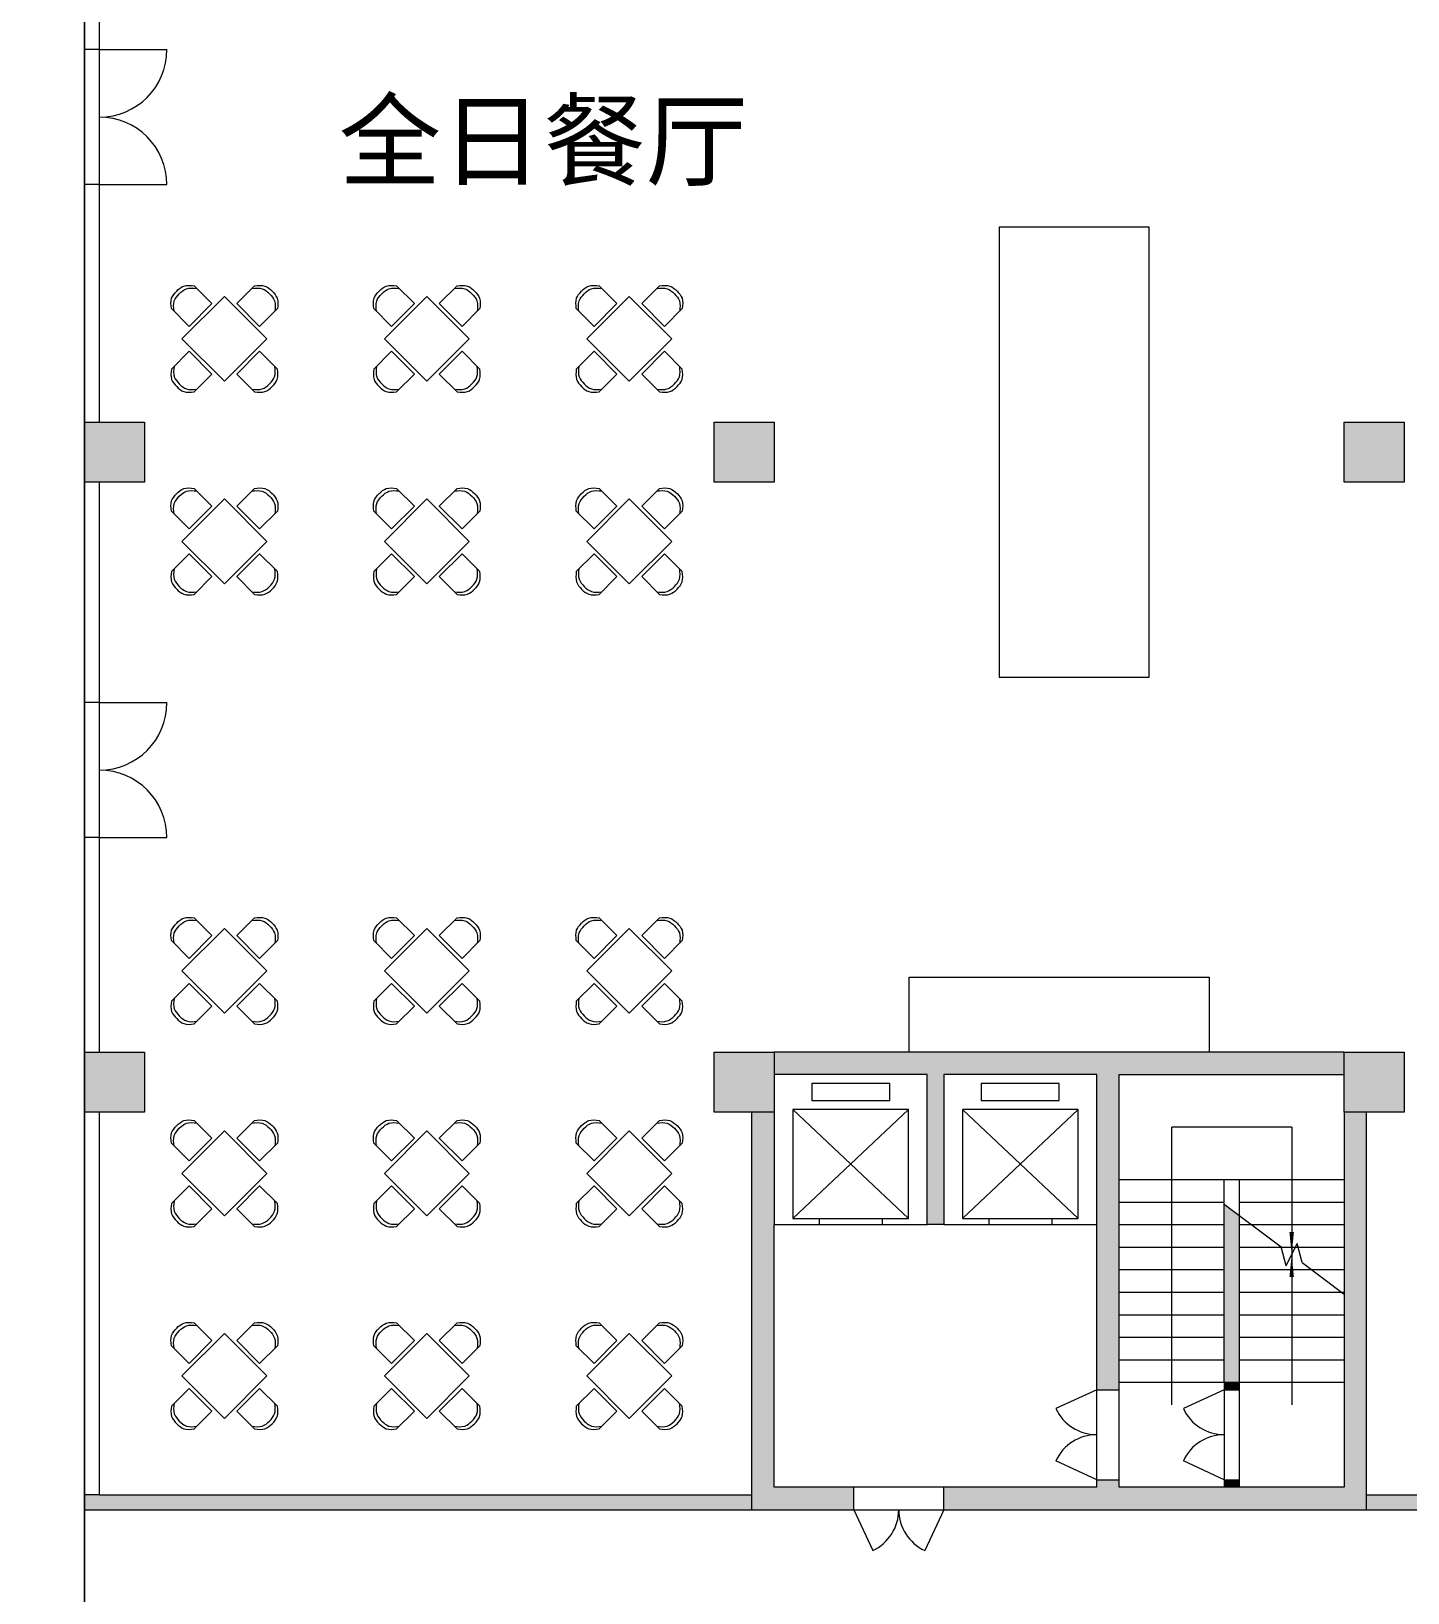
# Model space of a CAD drawing. Header units: metres. Extents: x -302 to 587, y -65 to 94.
# Drawn here: x 97.9 to 116.26, y 11.35 to 32.17 of the extents above; entities that cross this region are included whole.
import ezdxf

# ---------------------------------------------------------------- set-up
doc = ezdxf.new("R2010")
doc.units = ezdxf.units.M
doc.linetypes.add('ACAD_ISO03W100', pattern=[30, 12, -18])
doc.layers.get('0').update_dxf_attribs({"lineweight": 9})
for name, color, linetype, lineweight in [('fanghuo', 1, 'Continuous', 9), ('furniture', 3, 'Continuous', 5), ('glass', 5, 'Continuous', 5), ('hatch', 212, 'ACAD_ISO03W100', 5), ('ProfileEdges', 7, 'Continuous', 9), ('PUB_TEXT', 7, 'Continuous', 9), ('stair', 30, 'Continuous', 9), ('zhuwang', 2, 'Continuous', 13)]:
    doc.layers.add(name, color=color, linetype=linetype, lineweight=lineweight)
doc.styles.add('mystyle', font='', dxfattribs={"height": 1})
doc.styles.get('mystyle').set_extended_font_data('SimSun')

msp = doc.modelspace()

# ---------------------------------------------------------------- hatches: boundary and pattern name
at = {"layer": 'hatch', "ltscale": 0.05}
h = msp.add_hatch(color=256, dxfattribs=at)
h.dxf.hatch_style = 1
h.paths.add_polyline_path([(99.4136, 26.9598), (98.6136, 26.9598), (98.6136, 26.1598), (99.4136, 26.1598)])
h = msp.add_hatch(color=256, dxfattribs=at)
h.dxf.hatch_style = 1
h.paths.add_polyline_path([(107.8136, 26.9598), (107.0136, 26.9598), (107.0136, 26.1598), (107.8136, 26.1598)])
h = msp.add_hatch(color=256, dxfattribs=at)
h.dxf.hatch_style = 1
h.paths.add_polyline_path([(116.2136, 26.9598), (115.4136, 26.9598), (115.4136, 26.1598), (116.2136, 26.1598)])
h = msp.add_hatch(color=256, dxfattribs=at)
h.dxf.hatch_style = 1
h.paths.add_polyline_path([(99.4136, 18.5598), (98.6136, 18.5598), (98.6136, 17.7598), (99.4136, 17.7598)])
h = msp.add_hatch(color=256, dxfattribs=at)
h.dxf.hatch_style = 1
h.paths.add_polyline_path([(107.8136, 18.5598), (107.0136, 18.5598), (107.0136, 17.7598), (107.8136, 17.7598)])
h = msp.add_hatch(color=256, dxfattribs=at)
h.dxf.hatch_style = 1
h.paths.add_polyline_path([(110.0736, 18.2598), (112.1136, 18.2598), (112.1136, 14.0598), (112.4136, 14.0598), (112.4136, 18.2598), (115.4136, 18.2598), (115.4136, 18.5598), (107.8136, 18.5598), (107.8136, 18.2598), (109.8536, 18.2598), (109.8536, 16.2598), (110.0736, 16.2598)])
h = msp.add_hatch(color=256, dxfattribs=at)
h.dxf.hatch_style = 1
h.paths.add_polyline_path([(116.2136, 18.5598), (115.4136, 18.5598), (115.4136, 17.7598), (116.2136, 17.7598)])
h = msp.add_hatch(color=256, dxfattribs=at)
h.dxf.hatch_style = 1
h.paths.add_polyline_path([(107.8136, 16.2598), (107.8136, 17.7598), (107.5136, 17.7598), (107.5136, 12.4598), (108.8732, 12.4598), (108.8732, 12.7598), (107.8136, 12.7598)])
h.paths.add_polyline_path([(114.0136, 16.3848), (113.8136, 16.5348), (113.8136, 14.1598), (114.0136, 14.1598)], flags=17)
h.paths.add_polyline_path([(115.7136, 17.7598), (115.4136, 17.7598), (115.4136, 12.7598), (112.4136, 12.7598), (112.4136, 12.8598), (112.1136, 12.8598), (112.1136, 12.7598), (110.0732, 12.7598), (110.0732, 12.4598), (115.7136, 12.4598)])
h = msp.add_hatch(color=256, dxfattribs=at)
h.dxf.hatch_style = 1
h.paths.add_polyline_path([(114.0136, 14.1598), (113.8136, 14.1598), (113.8136, 14.0598), (114.0136, 14.0598)])
h = msp.add_hatch(color=256, dxfattribs=at)
h.dxf.hatch_style = 1
h.paths.add_polyline_path([(114.0136, 12.8598), (113.8136, 12.8598), (113.8136, 12.7598), (114.0136, 12.7598)])
h = msp.add_hatch(color=256, dxfattribs=at)
h.dxf.hatch_style = 1
h.paths.add_polyline_path([(107.5136, 12.6598), (98.8136, 12.6598), (98.6136, 12.6598), (98.6136, 12.4598), (107.5136, 12.4598)])
h.paths.add_polyline_path([(124.3136, 12.6598), (115.7136, 12.6598), (115.7136, 12.4598), (124.3136, 12.4598)])

# ---------------------------------------------------------------- linework, layer by layer
at = {"ltscale": 0.05}
for p, q in [((98.8136, 31.9247), (98.6136, 31.9247)), ((98.8136, 30.1247), (98.6136, 30.1247)), ((98.8136, 23.2191), (98.6136, 23.2191)), ((98.8136, 21.4191), (98.6136, 21.4191)), ((114.7136, 17.5598), (113.1136, 17.5598)), ((113.1136, 13.8598), (113.1136, 17.5598)), ((114.7136, 17.5598), (114.7136, 13.8598)), ((113.8136, 16.5348), (114.5724, 15.9657)), ((114.6386, 15.7098), (114.5724, 15.9657)), ((114.6386, 15.7098), (114.7886, 16.0098)), ((114.8549, 15.7539), (114.7886, 16.0098)), ((114.8549, 15.7539), (115.4136, 15.3348)), ((113.8136, 14.1598), (113.8136, 12.7598)), ((114.0136, 14.1598), (114.0136, 12.7598)), ((112.1136, 14.0598), (112.4136, 14.0598)), ((113.8136, 14.0598), (114.0136, 14.0598)), ((108.8732, 12.4598), (108.8732, 12.7598)), ((110.0732, 12.4598), (110.0732, 12.7598)), ((112.1136, 12.8598), (112.4136, 12.8598)), ((113.8136, 12.8598), (114.0136, 12.8598)), ((98.8136, 12.6598), (98.6136, 12.6598))]:
    msp.add_line(p, q, dxfattribs=at)
for points in [[(114.7136, 16.1598, 0.06, 0, 0), (114.7136, 15.8598, 0, 0, 0)], [(114.7136, 15.5598, 0.06, 0, 0), (114.7136, 15.8598, 0, 0, 0)]]:
    msp.add_lwpolyline(points, format="xyseb", dxfattribs=at)
at = {"layer": 'fanghuo', "ltscale": 3}
for points in [[(116.2136, 68.9598), (98.6136, 68.9598), (98.6136, -7.4402), (124.6136, -7.4402), (124.6136, 60.5598), (116.2136, 60.5598), (116.2136, 68.9598)], [(98.6136, 59.7598), (65.0136, 59.7598), (65.0136, 9.3598), (82.6136, 9.3598), (82.6136, -1.0402), (88.2136, -1.0402), (88.2136, -6.6402), (98.6136, -6.6402), (98.6136, 59.7598)]]:
    msp.add_lwpolyline(points, dxfattribs=at)
at = {"layer": 'furniture', "ltscale": 0.05}
for p, q in [((112.8136, 29.5598), (110.8136, 29.5598)), ((110.8136, 29.5598), (110.8136, 23.5598)), ((112.8136, 23.5598), (112.8136, 29.5598)), ((100.0771, 28.7759), (100.314, 28.539)), ((100.8832, 28.7759), (100.6463, 28.539)), ((102.7771, 28.7759), (103.014, 28.539)), ((103.5832, 28.7759), (103.3463, 28.539)), ((105.4771, 28.7759), (105.714, 28.539)), ((106.2832, 28.7759), (106.0463, 28.539)), ((100.4802, 28.6345), (99.9145, 28.0688)), ((100.314, 28.539), (100.0099, 28.2349)), ((101.0459, 28.0688), (100.4802, 28.6345)), ((100.9504, 28.2349), (100.6463, 28.539)), ((103.1802, 28.6345), (102.6145, 28.0688)), ((103.014, 28.539), (102.7099, 28.2349)), ((103.7459, 28.0688), (103.1802, 28.6345)), ((103.6504, 28.2349), (103.3463, 28.539)), ((105.8802, 28.6345), (105.3145, 28.0688)), ((105.714, 28.539), (105.4099, 28.2349)), ((106.4459, 28.0688), (105.8802, 28.6345)), ((106.3504, 28.2349), (106.0463, 28.539)), ((99.7731, 28.4718), (100.0099, 28.2349)), ((101.1873, 28.4718), (100.9504, 28.2349)), ((102.4731, 28.4718), (102.7099, 28.2349)), ((103.8873, 28.4718), (103.6504, 28.2349)), ((105.1731, 28.4718), (105.4099, 28.2349)), ((106.5873, 28.4718), (106.3504, 28.2349)), ((99.7731, 27.6657), (100.0099, 27.9026)), ((99.9145, 28.0688), (100.4802, 27.5031)), ((100.314, 27.5985), (100.0099, 27.9026)), ((100.4802, 27.5031), (101.0459, 28.0688)), ((100.9504, 27.9026), (100.6463, 27.5985)), ((101.1873, 27.6657), (100.9504, 27.9026)), ((102.4731, 27.6657), (102.7099, 27.9026)), ((102.6145, 28.0688), (103.1802, 27.5031)), ((103.014, 27.5985), (102.7099, 27.9026)), ((103.1802, 27.5031), (103.7459, 28.0688)), ((103.6504, 27.9026), (103.3463, 27.5985)), ((103.8873, 27.6657), (103.6504, 27.9026)), ((105.1731, 27.6657), (105.4099, 27.9026)), ((105.3145, 28.0688), (105.8802, 27.5031)), ((105.714, 27.5985), (105.4099, 27.9026)), ((105.8802, 27.5031), (106.4459, 28.0688)), ((106.3504, 27.9026), (106.0463, 27.5985)), ((106.5873, 27.6657), (106.3504, 27.9026)), ((100.0771, 27.3617), (100.314, 27.5985)), ((100.8832, 27.3617), (100.6463, 27.5985)), ((102.7771, 27.3617), (103.014, 27.5985)), ((103.5832, 27.3617), (103.3463, 27.5985)), ((105.4771, 27.3617), (105.714, 27.5985)), ((106.2832, 27.3617), (106.0463, 27.5985)), ((100.0771, 26.0759), (100.314, 25.839)), ((100.8832, 26.0759), (100.6463, 25.839)), ((102.7771, 26.0759), (103.014, 25.839)), ((103.5832, 26.0759), (103.3463, 25.839)), ((105.4771, 26.0759), (105.714, 25.839)), ((106.2832, 26.0759), (106.0463, 25.839)), ((100.4802, 25.9345), (99.9145, 25.3688)), ((100.314, 25.839), (100.0099, 25.5349)), ((101.0459, 25.3688), (100.4802, 25.9345)), ((100.9504, 25.5349), (100.6463, 25.839)), ((103.1802, 25.9345), (102.6145, 25.3688)), ((103.014, 25.839), (102.7099, 25.5349)), ((103.7459, 25.3688), (103.1802, 25.9345)), ((103.6504, 25.5349), (103.3463, 25.839)), ((105.8802, 25.9345), (105.3145, 25.3688)), ((105.714, 25.839), (105.4099, 25.5349)), ((106.4459, 25.3688), (105.8802, 25.9345)), ((106.3504, 25.5349), (106.0463, 25.839)), ((99.7731, 25.7718), (100.0099, 25.5349)), ((101.1873, 25.7718), (100.9504, 25.5349)), ((102.4731, 25.7718), (102.7099, 25.5349)), ((103.8873, 25.7718), (103.6504, 25.5349)), ((105.1731, 25.7718), (105.4099, 25.5349)), ((106.5873, 25.7718), (106.3504, 25.5349)), ((99.7731, 24.9657), (100.0099, 25.2026)), ((99.9145, 25.3688), (100.4802, 24.8031)), ((100.314, 24.8985), (100.0099, 25.2026)), ((100.4802, 24.8031), (101.0459, 25.3688)), ((100.9504, 25.2026), (100.6463, 24.8985)), ((101.1873, 24.9657), (100.9504, 25.2026)), ((102.4731, 24.9657), (102.7099, 25.2026)), ((102.6145, 25.3688), (103.1802, 24.8031)), ((103.014, 24.8985), (102.7099, 25.2026)), ((103.1802, 24.8031), (103.7459, 25.3688)), ((103.6504, 25.2026), (103.3463, 24.8985)), ((103.8873, 24.9657), (103.6504, 25.2026)), ((105.1731, 24.9657), (105.4099, 25.2026)), ((105.3145, 25.3688), (105.8802, 24.8031)), ((105.714, 24.8985), (105.4099, 25.2026)), ((105.8802, 24.8031), (106.4459, 25.3688)), ((106.3504, 25.2026), (106.0463, 24.8985)), ((106.5873, 24.9657), (106.3504, 25.2026)), ((100.0771, 24.6617), (100.314, 24.8985)), ((100.8832, 24.6617), (100.6463, 24.8985)), ((102.7771, 24.6617), (103.014, 24.8985)), ((103.5832, 24.6617), (103.3463, 24.8985)), ((105.4771, 24.6617), (105.714, 24.8985)), ((106.2832, 24.6617), (106.0463, 24.8985)), ((110.8136, 23.5598), (112.8136, 23.5598)), ((100.4802, 20.2088), (99.9145, 19.6431)), ((100.0771, 20.3502), (100.314, 20.1133)), ((101.0459, 19.6431), (100.4802, 20.2088)), ((100.8832, 20.3502), (100.6463, 20.1133)), ((103.1802, 20.2088), (102.6145, 19.6431)), ((102.7771, 20.3502), (103.014, 20.1133)), ((103.7459, 19.6431), (103.1802, 20.2088)), ((103.5832, 20.3502), (103.3463, 20.1133)), ((105.8802, 20.2088), (105.3145, 19.6431)), ((105.4771, 20.3502), (105.714, 20.1133)), ((106.4459, 19.6431), (105.8802, 20.2088)), ((106.2832, 20.3502), (106.0463, 20.1133)), ((99.7731, 20.0462), (100.0099, 19.8093)), ((100.314, 20.1133), (100.0099, 19.8093)), ((100.9504, 19.8093), (100.6463, 20.1133)), ((101.1873, 20.0462), (100.9504, 19.8093)), ((102.4731, 20.0462), (102.7099, 19.8093)), ((103.014, 20.1133), (102.7099, 19.8093)), ((103.6504, 19.8093), (103.3463, 20.1133)), ((103.8873, 20.0462), (103.6504, 19.8093)), ((105.1731, 20.0462), (105.4099, 19.8093)), ((105.714, 20.1133), (105.4099, 19.8093)), ((106.3504, 19.8093), (106.0463, 20.1133)), ((106.5873, 20.0462), (106.3504, 19.8093)), ((99.9145, 19.6431), (100.4802, 19.0774)), ((100.4802, 19.0774), (101.0459, 19.6431)), ((102.6145, 19.6431), (103.1802, 19.0774)), ((103.1802, 19.0774), (103.7459, 19.6431)), ((105.3145, 19.6431), (105.8802, 19.0774)), ((105.8802, 19.0774), (106.4459, 19.6431)), ((99.7731, 19.2401), (100.0099, 19.4769)), ((100.314, 19.1729), (100.0099, 19.4769)), ((100.9504, 19.4769), (100.6463, 19.1729)), ((101.1873, 19.2401), (100.9504, 19.4769)), ((102.4731, 19.2401), (102.7099, 19.4769)), ((103.014, 19.1729), (102.7099, 19.4769)), ((103.6504, 19.4769), (103.3463, 19.1729)), ((103.8873, 19.2401), (103.6504, 19.4769)), ((105.1731, 19.2401), (105.4099, 19.4769)), ((105.714, 19.1729), (105.4099, 19.4769)), ((106.3504, 19.4769), (106.0463, 19.1729)), ((106.5873, 19.2401), (106.3504, 19.4769)), ((109.6136, 18.5598), (109.6136, 19.5598)), ((109.6136, 19.5598), (113.6136, 19.5598)), ((113.6136, 19.5598), (113.6136, 18.5598)), ((100.0771, 18.936), (100.314, 19.1729)), ((100.8832, 18.936), (100.6463, 19.1729)), ((102.7771, 18.936), (103.014, 19.1729)), ((103.5832, 18.936), (103.3463, 19.1729)), ((105.4771, 18.936), (105.714, 19.1729)), ((106.2832, 18.936), (106.0463, 19.1729)), ((100.4802, 17.5088), (99.9145, 16.9431)), ((100.0771, 17.6502), (100.314, 17.4133)), ((101.0459, 16.9431), (100.4802, 17.5088)), ((100.8832, 17.6502), (100.6463, 17.4133)), ((103.1802, 17.5088), (102.6145, 16.9431)), ((102.7771, 17.6502), (103.014, 17.4133)), ((103.7459, 16.9431), (103.1802, 17.5088)), ((103.5832, 17.6502), (103.3463, 17.4133)), ((105.8802, 17.5088), (105.3145, 16.9431)), ((105.4771, 17.6502), (105.714, 17.4133)), ((106.4459, 16.9431), (105.8802, 17.5088)), ((106.2832, 17.6502), (106.0463, 17.4133)), ((99.7731, 17.3462), (100.0099, 17.1093)), ((100.314, 17.4133), (100.0099, 17.1093)), ((100.9504, 17.1093), (100.6463, 17.4133)), ((101.1873, 17.3462), (100.9504, 17.1093)), ((102.4731, 17.3462), (102.7099, 17.1093)), ((103.014, 17.4133), (102.7099, 17.1093)), ((103.6504, 17.1093), (103.3463, 17.4133)), ((103.8873, 17.3462), (103.6504, 17.1093)), ((105.1731, 17.3462), (105.4099, 17.1093)), ((105.714, 17.4133), (105.4099, 17.1093)), ((106.3504, 17.1093), (106.0463, 17.4133)), ((106.5873, 17.3462), (106.3504, 17.1093)), ((99.9145, 16.9431), (100.4802, 16.3774)), ((100.4802, 16.3774), (101.0459, 16.9431)), ((102.6145, 16.9431), (103.1802, 16.3774)), ((103.1802, 16.3774), (103.7459, 16.9431)), ((105.3145, 16.9431), (105.8802, 16.3774)), ((105.8802, 16.3774), (106.4459, 16.9431)), ((99.7731, 16.5401), (100.0099, 16.7769)), ((100.314, 16.4729), (100.0099, 16.7769)), ((100.9504, 16.7769), (100.6463, 16.4729)), ((101.1873, 16.5401), (100.9504, 16.7769)), ((102.4731, 16.5401), (102.7099, 16.7769)), ((103.014, 16.4729), (102.7099, 16.7769)), ((103.6504, 16.7769), (103.3463, 16.4729)), ((103.8873, 16.5401), (103.6504, 16.7769)), ((105.1731, 16.5401), (105.4099, 16.7769)), ((105.714, 16.4729), (105.4099, 16.7769)), ((106.3504, 16.7769), (106.0463, 16.4729)), ((106.5873, 16.5401), (106.3504, 16.7769)), ((100.0771, 16.236), (100.314, 16.4729)), ((100.8832, 16.236), (100.6463, 16.4729)), ((102.7771, 16.236), (103.014, 16.4729)), ((103.5832, 16.236), (103.3463, 16.4729)), ((105.4771, 16.236), (105.714, 16.4729)), ((106.2832, 16.236), (106.0463, 16.4729)), ((100.4802, 14.8088), (99.9145, 14.2431)), ((100.0771, 14.9502), (100.314, 14.7133)), ((101.0459, 14.2431), (100.4802, 14.8088)), ((100.8832, 14.9502), (100.6463, 14.7133)), ((103.1802, 14.8088), (102.6145, 14.2431)), ((102.7771, 14.9502), (103.014, 14.7133)), ((103.7459, 14.2431), (103.1802, 14.8088)), ((103.5832, 14.9502), (103.3463, 14.7133)), ((105.8802, 14.8088), (105.3145, 14.2431)), ((105.4771, 14.9502), (105.714, 14.7133)), ((106.4459, 14.2431), (105.8802, 14.8088)), ((106.2832, 14.9502), (106.0463, 14.7133)), ((99.7731, 14.6462), (100.0099, 14.4093)), ((100.314, 14.7133), (100.0099, 14.4093)), ((100.9504, 14.4093), (100.6463, 14.7133)), ((101.1873, 14.6462), (100.9504, 14.4093)), ((102.4731, 14.6462), (102.7099, 14.4093)), ((103.014, 14.7133), (102.7099, 14.4093)), ((103.6504, 14.4093), (103.3463, 14.7133)), ((103.8873, 14.6462), (103.6504, 14.4093)), ((105.1731, 14.6462), (105.4099, 14.4093)), ((105.714, 14.7133), (105.4099, 14.4093)), ((106.3504, 14.4093), (106.0463, 14.7133)), ((106.5873, 14.6462), (106.3504, 14.4093)), ((99.9145, 14.2431), (100.4802, 13.6774)), ((100.4802, 13.6774), (101.0459, 14.2431)), ((102.6145, 14.2431), (103.1802, 13.6774)), ((103.1802, 13.6774), (103.7459, 14.2431)), ((105.3145, 14.2431), (105.8802, 13.6774)), ((105.8802, 13.6774), (106.4459, 14.2431)), ((99.7731, 13.8401), (100.0099, 14.0769)), ((100.314, 13.7729), (100.0099, 14.0769)), ((100.9504, 14.0769), (100.6463, 13.7729)), ((101.1873, 13.8401), (100.9504, 14.0769)), ((102.4731, 13.8401), (102.7099, 14.0769)), ((103.014, 13.7729), (102.7099, 14.0769)), ((103.6504, 14.0769), (103.3463, 13.7729)), ((103.8873, 13.8401), (103.6504, 14.0769)), ((105.1731, 13.8401), (105.4099, 14.0769)), ((105.714, 13.7729), (105.4099, 14.0769)), ((106.3504, 14.0769), (106.0463, 13.7729)), ((106.5873, 13.8401), (106.3504, 14.0769)), ((100.0771, 13.536), (100.314, 13.7729)), ((100.8832, 13.536), (100.6463, 13.7729)), ((102.7771, 13.536), (103.014, 13.7729)), ((103.5832, 13.536), (103.3463, 13.7729)), ((105.4771, 13.536), (105.714, 13.7729)), ((106.2832, 13.536), (106.0463, 13.7729))]:
    msp.add_line(p, q, dxfattribs=at)
for points in [[(99.7731, 28.4718), (99.7766, 28.6097), (99.8438, 28.7052), (99.9392, 28.7723), (100.0771, 28.7759)], [(99.8084, 28.4365), (99.812, 28.5743), (99.8791, 28.6698), (99.9746, 28.737), (100.1125, 28.7405)], [(100.8479, 28.7405), (100.9857, 28.737), (101.0812, 28.6698), (101.1484, 28.5743), (101.1519, 28.4365)], [(100.8832, 28.7759), (101.0211, 28.7723), (101.1166, 28.7052), (101.1837, 28.6097), (101.1873, 28.4718)], [(102.4731, 28.4718), (102.4766, 28.6097), (102.5438, 28.7052), (102.6392, 28.7723), (102.7771, 28.7759)], [(102.5084, 28.4365), (102.512, 28.5743), (102.5791, 28.6698), (102.6746, 28.737), (102.8125, 28.7405)], [(103.5479, 28.7405), (103.6857, 28.737), (103.7812, 28.6698), (103.8484, 28.5743), (103.8519, 28.4365)], [(103.5832, 28.7759), (103.7211, 28.7723), (103.8166, 28.7052), (103.8837, 28.6097), (103.8873, 28.4718)], [(105.1731, 28.4718), (105.1766, 28.6097), (105.2438, 28.7052), (105.3392, 28.7723), (105.4771, 28.7759)], [(105.2084, 28.4365), (105.212, 28.5743), (105.2791, 28.6698), (105.3746, 28.737), (105.5125, 28.7405)], [(106.2479, 28.7405), (106.3857, 28.737), (106.4812, 28.6698), (106.5484, 28.5743), (106.5519, 28.4365)], [(106.2832, 28.7759), (106.4211, 28.7723), (106.5166, 28.7052), (106.5837, 28.6097), (106.5873, 28.4718)], [(99.8084, 27.7011), (99.812, 27.5632), (99.8791, 27.4677), (99.9746, 27.4006), (100.1125, 27.397)], [(100.8479, 27.397), (100.9857, 27.4006), (101.0812, 27.4677), (101.1484, 27.5632), (101.1519, 27.7011)], [(102.5084, 27.7011), (102.512, 27.5632), (102.5791, 27.4677), (102.6746, 27.4006), (102.8125, 27.397)], [(103.5479, 27.397), (103.6857, 27.4006), (103.7812, 27.4677), (103.8484, 27.5632), (103.8519, 27.7011)], [(105.2084, 27.7011), (105.212, 27.5632), (105.2791, 27.4677), (105.3746, 27.4006), (105.5125, 27.397)], [(106.2479, 27.397), (106.3857, 27.4006), (106.4812, 27.4677), (106.5484, 27.5632), (106.5519, 27.7011)], [(99.7731, 27.6657), (99.7766, 27.5278), (99.8438, 27.4324), (99.9392, 27.3652), (100.0771, 27.3617)], [(100.8832, 27.3617), (101.0211, 27.3652), (101.1166, 27.4324), (101.1837, 27.5278), (101.1873, 27.6657)], [(102.4731, 27.6657), (102.4766, 27.5278), (102.5438, 27.4324), (102.6392, 27.3652), (102.7771, 27.3617)], [(103.5832, 27.3617), (103.7211, 27.3652), (103.8166, 27.4324), (103.8837, 27.5278), (103.8873, 27.6657)], [(105.1731, 27.6657), (105.1766, 27.5278), (105.2438, 27.4324), (105.3392, 27.3652), (105.4771, 27.3617)], [(106.2832, 27.3617), (106.4211, 27.3652), (106.5166, 27.4324), (106.5837, 27.5278), (106.5873, 27.6657)], [(99.7731, 25.7718), (99.7766, 25.9097), (99.8438, 26.0052), (99.9392, 26.0723), (100.0771, 26.0759)], [(99.8084, 25.7365), (99.812, 25.8743), (99.8791, 25.9698), (99.9746, 26.037), (100.1125, 26.0405)], [(100.8479, 26.0405), (100.9857, 26.037), (101.0812, 25.9698), (101.1484, 25.8743), (101.1519, 25.7365)], [(100.8832, 26.0759), (101.0211, 26.0723), (101.1166, 26.0052), (101.1837, 25.9097), (101.1873, 25.7718)], [(102.4731, 25.7718), (102.4766, 25.9097), (102.5438, 26.0052), (102.6392, 26.0723), (102.7771, 26.0759)], [(102.5084, 25.7365), (102.512, 25.8743), (102.5791, 25.9698), (102.6746, 26.037), (102.8125, 26.0405)], [(103.5479, 26.0405), (103.6857, 26.037), (103.7812, 25.9698), (103.8484, 25.8743), (103.8519, 25.7365)], [(103.5832, 26.0759), (103.7211, 26.0723), (103.8166, 26.0052), (103.8837, 25.9097), (103.8873, 25.7718)], [(105.1731, 25.7718), (105.1766, 25.9097), (105.2438, 26.0052), (105.3392, 26.0723), (105.4771, 26.0759)], [(105.2084, 25.7365), (105.212, 25.8743), (105.2791, 25.9698), (105.3746, 26.037), (105.5125, 26.0405)], [(106.2479, 26.0405), (106.3857, 26.037), (106.4812, 25.9698), (106.5484, 25.8743), (106.5519, 25.7365)], [(106.2832, 26.0759), (106.4211, 26.0723), (106.5166, 26.0052), (106.5837, 25.9097), (106.5873, 25.7718)], [(99.8084, 25.0011), (99.812, 24.8632), (99.8791, 24.7677), (99.9746, 24.7006), (100.1125, 24.697)], [(100.8479, 24.697), (100.9857, 24.7006), (101.0812, 24.7677), (101.1484, 24.8632), (101.1519, 25.0011)], [(102.5084, 25.0011), (102.512, 24.8632), (102.5791, 24.7677), (102.6746, 24.7006), (102.8125, 24.697)], [(103.5479, 24.697), (103.6857, 24.7006), (103.7812, 24.7677), (103.8484, 24.8632), (103.8519, 25.0011)], [(105.2084, 25.0011), (105.212, 24.8632), (105.2791, 24.7677), (105.3746, 24.7006), (105.5125, 24.697)], [(106.2479, 24.697), (106.3857, 24.7006), (106.4812, 24.7677), (106.5484, 24.8632), (106.5519, 25.0011)], [(99.7731, 24.9657), (99.7766, 24.8278), (99.8438, 24.7324), (99.9392, 24.6652), (100.0771, 24.6617)], [(100.8832, 24.6617), (101.0211, 24.6652), (101.1166, 24.7324), (101.1837, 24.8278), (101.1873, 24.9657)], [(102.4731, 24.9657), (102.4766, 24.8278), (102.5438, 24.7324), (102.6392, 24.6652), (102.7771, 24.6617)], [(103.5832, 24.6617), (103.7211, 24.6652), (103.8166, 24.7324), (103.8837, 24.8278), (103.8873, 24.9657)], [(105.1731, 24.9657), (105.1766, 24.8278), (105.2438, 24.7324), (105.3392, 24.6652), (105.4771, 24.6617)], [(106.2832, 24.6617), (106.4211, 24.6652), (106.5166, 24.7324), (106.5837, 24.8278), (106.5873, 24.9657)], [(99.7731, 20.0462), (99.7766, 20.1841), (99.8438, 20.2795), (99.9392, 20.3467), (100.0771, 20.3502)], [(99.8084, 20.0108), (99.812, 20.1487), (99.8791, 20.2442), (99.9746, 20.3113), (100.1125, 20.3149)], [(100.8479, 20.3149), (100.9857, 20.3113), (101.0812, 20.2442), (101.1484, 20.1487), (101.1519, 20.0108)], [(100.8832, 20.3502), (101.0211, 20.3467), (101.1166, 20.2795), (101.1837, 20.1841), (101.1873, 20.0462)], [(102.4731, 20.0462), (102.4766, 20.1841), (102.5438, 20.2795), (102.6392, 20.3467), (102.7771, 20.3502)], [(102.5084, 20.0108), (102.512, 20.1487), (102.5791, 20.2442), (102.6746, 20.3113), (102.8125, 20.3149)], [(103.5479, 20.3149), (103.6857, 20.3113), (103.7812, 20.2442), (103.8484, 20.1487), (103.8519, 20.0108)], [(103.5832, 20.3502), (103.7211, 20.3467), (103.8166, 20.2795), (103.8837, 20.1841), (103.8873, 20.0462)], [(105.1731, 20.0462), (105.1766, 20.1841), (105.2438, 20.2795), (105.3392, 20.3467), (105.4771, 20.3502)], [(105.2084, 20.0108), (105.212, 20.1487), (105.2791, 20.2442), (105.3746, 20.3113), (105.5125, 20.3149)], [(106.2479, 20.3149), (106.3857, 20.3113), (106.4812, 20.2442), (106.5484, 20.1487), (106.5519, 20.0108)], [(106.2832, 20.3502), (106.4211, 20.3467), (106.5166, 20.2795), (106.5837, 20.1841), (106.5873, 20.0462)], [(99.7731, 19.2401), (99.7766, 19.1022), (99.8438, 19.0067), (99.9392, 18.9395), (100.0771, 18.936)], [(99.8084, 19.2754), (99.812, 19.1375), (99.8791, 19.0421), (99.9746, 18.9749), (100.1125, 18.9714)], [(100.8479, 18.9714), (100.9857, 18.9749), (101.0812, 19.0421), (101.1484, 19.1375), (101.1519, 19.2754)], [(100.8832, 18.936), (101.0211, 18.9395), (101.1166, 19.0067), (101.1837, 19.1022), (101.1873, 19.2401)], [(102.4731, 19.2401), (102.4766, 19.1022), (102.5438, 19.0067), (102.6392, 18.9395), (102.7771, 18.936)], [(102.5084, 19.2754), (102.512, 19.1375), (102.5791, 19.0421), (102.6746, 18.9749), (102.8125, 18.9714)], [(103.5479, 18.9714), (103.6857, 18.9749), (103.7812, 19.0421), (103.8484, 19.1375), (103.8519, 19.2754)], [(103.5832, 18.936), (103.7211, 18.9395), (103.8166, 19.0067), (103.8837, 19.1022), (103.8873, 19.2401)], [(105.1731, 19.2401), (105.1766, 19.1022), (105.2438, 19.0067), (105.3392, 18.9395), (105.4771, 18.936)], [(105.2084, 19.2754), (105.212, 19.1375), (105.2791, 19.0421), (105.3746, 18.9749), (105.5125, 18.9714)], [(106.2479, 18.9714), (106.3857, 18.9749), (106.4812, 19.0421), (106.5484, 19.1375), (106.5519, 19.2754)], [(106.2832, 18.936), (106.4211, 18.9395), (106.5166, 19.0067), (106.5837, 19.1022), (106.5873, 19.2401)], [(99.7731, 17.3462), (99.7766, 17.4841), (99.8438, 17.5795), (99.9392, 17.6467), (100.0771, 17.6502)], [(99.8084, 17.3108), (99.812, 17.4487), (99.8791, 17.5442), (99.9746, 17.6113), (100.1125, 17.6149)], [(100.8479, 17.6149), (100.9857, 17.6113), (101.0812, 17.5442), (101.1484, 17.4487), (101.1519, 17.3108)], [(100.8832, 17.6502), (101.0211, 17.6467), (101.1166, 17.5795), (101.1837, 17.4841), (101.1873, 17.3462)], [(102.4731, 17.3462), (102.4766, 17.4841), (102.5438, 17.5795), (102.6392, 17.6467), (102.7771, 17.6502)], [(102.5084, 17.3108), (102.512, 17.4487), (102.5791, 17.5442), (102.6746, 17.6113), (102.8125, 17.6149)], [(103.5479, 17.6149), (103.6857, 17.6113), (103.7812, 17.5442), (103.8484, 17.4487), (103.8519, 17.3108)], [(103.5832, 17.6502), (103.7211, 17.6467), (103.8166, 17.5795), (103.8837, 17.4841), (103.8873, 17.3462)], [(105.1731, 17.3462), (105.1766, 17.4841), (105.2438, 17.5795), (105.3392, 17.6467), (105.4771, 17.6502)], [(105.2084, 17.3108), (105.212, 17.4487), (105.2791, 17.5442), (105.3746, 17.6113), (105.5125, 17.6149)], [(106.2479, 17.6149), (106.3857, 17.6113), (106.4812, 17.5442), (106.5484, 17.4487), (106.5519, 17.3108)], [(106.2832, 17.6502), (106.4211, 17.6467), (106.5166, 17.5795), (106.5837, 17.4841), (106.5873, 17.3462)], [(99.7731, 16.5401), (99.7766, 16.4022), (99.8438, 16.3067), (99.9392, 16.2395), (100.0771, 16.236)], [(99.8084, 16.5754), (99.812, 16.4375), (99.8791, 16.3421), (99.9746, 16.2749), (100.1125, 16.2714)], [(100.8479, 16.2714), (100.9857, 16.2749), (101.0812, 16.3421), (101.1484, 16.4375), (101.1519, 16.5754)], [(100.8832, 16.236), (101.0211, 16.2395), (101.1166, 16.3067), (101.1837, 16.4022), (101.1873, 16.5401)], [(102.4731, 16.5401), (102.4766, 16.4022), (102.5438, 16.3067), (102.6392, 16.2395), (102.7771, 16.236)], [(102.5084, 16.5754), (102.512, 16.4375), (102.5791, 16.3421), (102.6746, 16.2749), (102.8125, 16.2714)], [(103.5479, 16.2714), (103.6857, 16.2749), (103.7812, 16.3421), (103.8484, 16.4375), (103.8519, 16.5754)], [(103.5832, 16.236), (103.7211, 16.2395), (103.8166, 16.3067), (103.8837, 16.4022), (103.8873, 16.5401)], [(105.1731, 16.5401), (105.1766, 16.4022), (105.2438, 16.3067), (105.3392, 16.2395), (105.4771, 16.236)], [(105.2084, 16.5754), (105.212, 16.4375), (105.2791, 16.3421), (105.3746, 16.2749), (105.5125, 16.2714)], [(106.2479, 16.2714), (106.3857, 16.2749), (106.4812, 16.3421), (106.5484, 16.4375), (106.5519, 16.5754)], [(106.2832, 16.236), (106.4211, 16.2395), (106.5166, 16.3067), (106.5837, 16.4022), (106.5873, 16.5401)], [(99.7731, 14.6462), (99.7766, 14.7841), (99.8438, 14.8795), (99.9392, 14.9467), (100.0771, 14.9502)], [(99.8084, 14.6108), (99.812, 14.7487), (99.8791, 14.8442), (99.9746, 14.9113), (100.1125, 14.9149)], [(100.8479, 14.9149), (100.9857, 14.9113), (101.0812, 14.8442), (101.1484, 14.7487), (101.1519, 14.6108)], [(100.8832, 14.9502), (101.0211, 14.9467), (101.1166, 14.8795), (101.1837, 14.7841), (101.1873, 14.6462)], [(102.4731, 14.6462), (102.4766, 14.7841), (102.5438, 14.8795), (102.6392, 14.9467), (102.7771, 14.9502)], [(102.5084, 14.6108), (102.512, 14.7487), (102.5791, 14.8442), (102.6746, 14.9113), (102.8125, 14.9149)], [(103.5479, 14.9149), (103.6857, 14.9113), (103.7812, 14.8442), (103.8484, 14.7487), (103.8519, 14.6108)], [(103.5832, 14.9502), (103.7211, 14.9467), (103.8166, 14.8795), (103.8837, 14.7841), (103.8873, 14.6462)], [(105.1731, 14.6462), (105.1766, 14.7841), (105.2438, 14.8795), (105.3392, 14.9467), (105.4771, 14.9502)], [(105.2084, 14.6108), (105.212, 14.7487), (105.2791, 14.8442), (105.3746, 14.9113), (105.5125, 14.9149)], [(106.2479, 14.9149), (106.3857, 14.9113), (106.4812, 14.8442), (106.5484, 14.7487), (106.5519, 14.6108)], [(106.2832, 14.9502), (106.4211, 14.9467), (106.5166, 14.8795), (106.5837, 14.7841), (106.5873, 14.6462)], [(99.7731, 13.8401), (99.7766, 13.7022), (99.8438, 13.6067), (99.9392, 13.5395), (100.0771, 13.536)], [(99.8084, 13.8754), (99.812, 13.7375), (99.8791, 13.6421), (99.9746, 13.5749), (100.1125, 13.5714)], [(100.8479, 13.5714), (100.9857, 13.5749), (101.0812, 13.6421), (101.1484, 13.7375), (101.1519, 13.8754)], [(100.8832, 13.536), (101.0211, 13.5395), (101.1166, 13.6067), (101.1837, 13.7022), (101.1873, 13.8401)], [(102.4731, 13.8401), (102.4766, 13.7022), (102.5438, 13.6067), (102.6392, 13.5395), (102.7771, 13.536)], [(102.5084, 13.8754), (102.512, 13.7375), (102.5791, 13.6421), (102.6746, 13.5749), (102.8125, 13.5714)], [(103.5479, 13.5714), (103.6857, 13.5749), (103.7812, 13.6421), (103.8484, 13.7375), (103.8519, 13.8754)], [(103.5832, 13.536), (103.7211, 13.5395), (103.8166, 13.6067), (103.8837, 13.7022), (103.8873, 13.8401)], [(105.1731, 13.8401), (105.1766, 13.7022), (105.2438, 13.6067), (105.3392, 13.5395), (105.4771, 13.536)], [(105.2084, 13.8754), (105.212, 13.7375), (105.2791, 13.6421), (105.3746, 13.5749), (105.5125, 13.5714)], [(106.2479, 13.5714), (106.3857, 13.5749), (106.4812, 13.6421), (106.5484, 13.7375), (106.5519, 13.8754)], [(106.2832, 13.536), (106.4211, 13.5395), (106.5166, 13.6067), (106.5837, 13.7022), (106.5873, 13.8401)]]:
    msp.add_spline(points, degree=3, dxfattribs=at)
at = {"layer": 'glass', "ltscale": 0.05}
for p, q in [((98.8136, 31.9247), (99.7136, 31.9247)), ((98.8136, 30.1247), (99.7136, 30.1247)), ((98.8136, 23.2191), (99.7136, 23.2191)), ((98.8136, 21.4191), (99.7136, 21.4191)), ((112.1136, 14.0598), (111.5696, 13.8068)), ((113.8136, 14.0598), (113.2696, 13.8068)), ((112.1136, 12.8598), (111.5696, 13.1128)), ((113.8136, 12.8598), (113.2696, 13.1128)), ((108.8732, 12.4598), (109.1261, 11.9158)), ((110.0732, 12.4598), (109.8202, 11.9158))]:
    msp.add_line(p, q, dxfattribs=at)
for centre, radius, start, end in [((98.8136, 31.9247), 0.9, 270, 0), ((98.8136, 30.1247), 0.9, 0, 90), ((98.8136, 23.2191), 0.9, 270, 0), ((98.8136, 21.4191), 0.9, 0, 90), ((112.1136, 14.0598), 0.6, 204.93796, 270), ((113.8136, 14.0598), 0.6, 204.93796, 270), ((112.1136, 12.8598), 0.6, 90, 155.06204), ((113.8136, 12.8598), 0.6, 90, 155.06204), ((108.8732, 12.4598), 0.6, 294.93796, 0), ((110.0732, 12.4598), 0.6, 180, 245.06204)]:
    msp.add_arc(centre, radius, start, end, dxfattribs=at)
at = {"layer": 'hatch', "ltscale": 0.05}
msp.add_line((110.0736, 16.2598), (109.8536, 16.2598), dxfattribs=at)
at = {"layer": 'ProfileEdges', "ltscale": 0.05}
for p, q in [((98.6136, 12.4598), (98.6136, 40.6998)), ((98.8136, 26.9598), (98.8136, 34.5598)), ((98.8136, 18.5598), (98.8136, 26.1598)), ((98.8136, 12.6598), (98.8136, 17.7598)), ((98.8136, 12.6598), (107.5136, 12.6598)), ((115.7136, 12.6598), (124.3136, 12.6598)), ((98.6136, 12.4598), (107.5136, 12.4598)), ((115.7136, 12.4598), (124.3136, 12.4598))]:
    msp.add_line(p, q, dxfattribs=at)
at = {"layer": 'stair'}
for p, q in [((115.4136, 18.5598), (107.8136, 18.5598)), ((109.8536, 18.2598), (107.8136, 18.2598)), ((107.8136, 18.2598), (107.8136, 16.2598)), ((109.3536, 18.1398), (108.3136, 18.1398)), ((108.3136, 18.1398), (108.3136, 17.9158)), ((109.3536, 17.9158), (109.3536, 18.1398)), ((109.8536, 16.2598), (109.8536, 18.2598)), ((112.1136, 18.2598), (110.0736, 18.2598)), ((110.0736, 18.2598), (110.0736, 16.2598)), ((111.6136, 18.1398), (110.5736, 18.1398)), ((110.5736, 18.1398), (110.5736, 17.9158)), ((111.6136, 17.9158), (111.6136, 18.1398)), ((112.1136, 16.2598), (112.1136, 18.2598)), ((112.1136, 12.7598), (112.1136, 18.2598)), ((112.4136, 12.7598), (112.4136, 18.2598)), ((112.4136, 18.2598), (115.4136, 18.2598)), ((108.3136, 17.9158), (109.3536, 17.9158)), ((110.5736, 17.9158), (111.6136, 17.9158)), ((109.6056, 17.7958), (108.0616, 17.7958)), ((108.0616, 17.7958), (108.0616, 16.3398)), ((108.0616, 16.3398), (109.6056, 17.7958)), ((108.0616, 17.7958), (109.6056, 16.3398)), ((109.6056, 16.3398), (109.6056, 17.7958)), ((111.8656, 17.7958), (110.3216, 17.7958)), ((110.3216, 17.7958), (110.3216, 16.3398)), ((110.3216, 16.3398), (111.8656, 17.7958)), ((110.3216, 17.7958), (111.8656, 16.3398)), ((111.8656, 16.3398), (111.8656, 17.7958)), ((115.4136, 17.7598), (115.4136, 12.7598)), ((115.7136, 12.4598), (115.7136, 17.7598)), ((112.4136, 16.8598), (113.8136, 16.8598)), ((113.8136, 14.1598), (113.8136, 16.8598)), ((114.0136, 16.8598), (114.0136, 14.1598)), ((114.0136, 16.8598), (115.4136, 16.8598)), ((112.4136, 16.5598), (113.8136, 16.5598)), ((114.0136, 16.5598), (115.4136, 16.5598)), ((107.8136, 16.2598), (109.8536, 16.2598)), ((108.0616, 16.3398), (109.6056, 16.3398)), ((108.4136, 16.3398), (108.4136, 16.2598)), ((109.2536, 16.3398), (109.2536, 16.2598)), ((109.2536, 16.2598), (109.2536, 16.2598)), ((110.0736, 16.2598), (112.1136, 16.2598)), ((110.3216, 16.3398), (111.8656, 16.3398)), ((110.6736, 16.3398), (110.6736, 16.2598)), ((111.5136, 16.3398), (111.5136, 16.2598)), ((111.5136, 16.2598), (111.5136, 16.2598)), ((112.4136, 16.2598), (113.8136, 16.2598)), ((114.0136, 16.2598), (115.4136, 16.2598)), ((112.4136, 15.9598), (113.8136, 15.9598)), ((114.0136, 15.9598), (115.4136, 15.9598)), ((112.4136, 15.6598), (113.8136, 15.6598)), ((114.0136, 15.6598), (115.4136, 15.6598)), ((112.4136, 15.3598), (113.8136, 15.3598)), ((114.0136, 15.3598), (115.4136, 15.3598)), ((112.4136, 15.0598), (113.8136, 15.0598)), ((114.0136, 15.0598), (115.4136, 15.0598)), ((112.4136, 14.7598), (113.8136, 14.7598)), ((114.0136, 14.7598), (115.4136, 14.7598)), ((112.4136, 14.4598), (113.8136, 14.4598)), ((114.0136, 14.4598), (115.4136, 14.4598)), ((112.4136, 14.1598), (113.8136, 14.1598)), ((114.0136, 14.1598), (115.4136, 14.1598)), ((107.5136, 12.4598), (115.7136, 12.4598))]:
    msp.add_line(p, q, dxfattribs=at)
at = {"layer": 'stair', "ltscale": 0.05}
for p, q in [((107.5136, 12.4598), (107.5136, 17.7598)), ((113.8136, 16.8598), (114.0136, 16.8598)), ((107.8136, 12.7598), (107.8136, 16.2598)), ((113.8136, 14.1598), (114.0136, 14.1598)), ((112.1136, 12.7598), (107.8136, 12.7598)), ((115.4136, 12.7598), (112.4136, 12.7598))]:
    msp.add_line(p, q, dxfattribs=at)
at = {"layer": 'zhuwang'}
for points in [[(98.6136, 26.9598), (99.4136, 26.9598), (99.4136, 26.1598), (98.6136, 26.1598)], [(107.0136, 26.9598), (107.8136, 26.9598), (107.8136, 26.1598), (107.0136, 26.1598)], [(115.4136, 26.9598), (116.2136, 26.9598), (116.2136, 26.1598), (115.4136, 26.1598)], [(98.6136, 18.5598), (99.4136, 18.5598), (99.4136, 17.7598), (98.6136, 17.7598)], [(107.0136, 18.5598), (107.8136, 18.5598), (107.8136, 17.7598), (107.0136, 17.7598)], [(115.4136, 18.5598), (116.2136, 18.5598), (116.2136, 17.7598), (115.4136, 17.7598)]]:
    msp.add_lwpolyline(points, close=True, dxfattribs=at)

# ---------------------------------------------------------------- texts
at = {"layer": 'PUB_TEXT', "ltscale": 0.05, "insert": (102.0057, 31.2131), "char_height": 1, "attachment_point": 1, "style": 'mystyle'}
msp.add_mtext_dynamic_manual_height_columns('{\\fArial Unicode MS|b0|i0|c134|p0;全日餐厅}', width=5.912256, gutter_width=5, heights=[0], dxfattribs=at)

doc.saveas('drawing.dxf')
